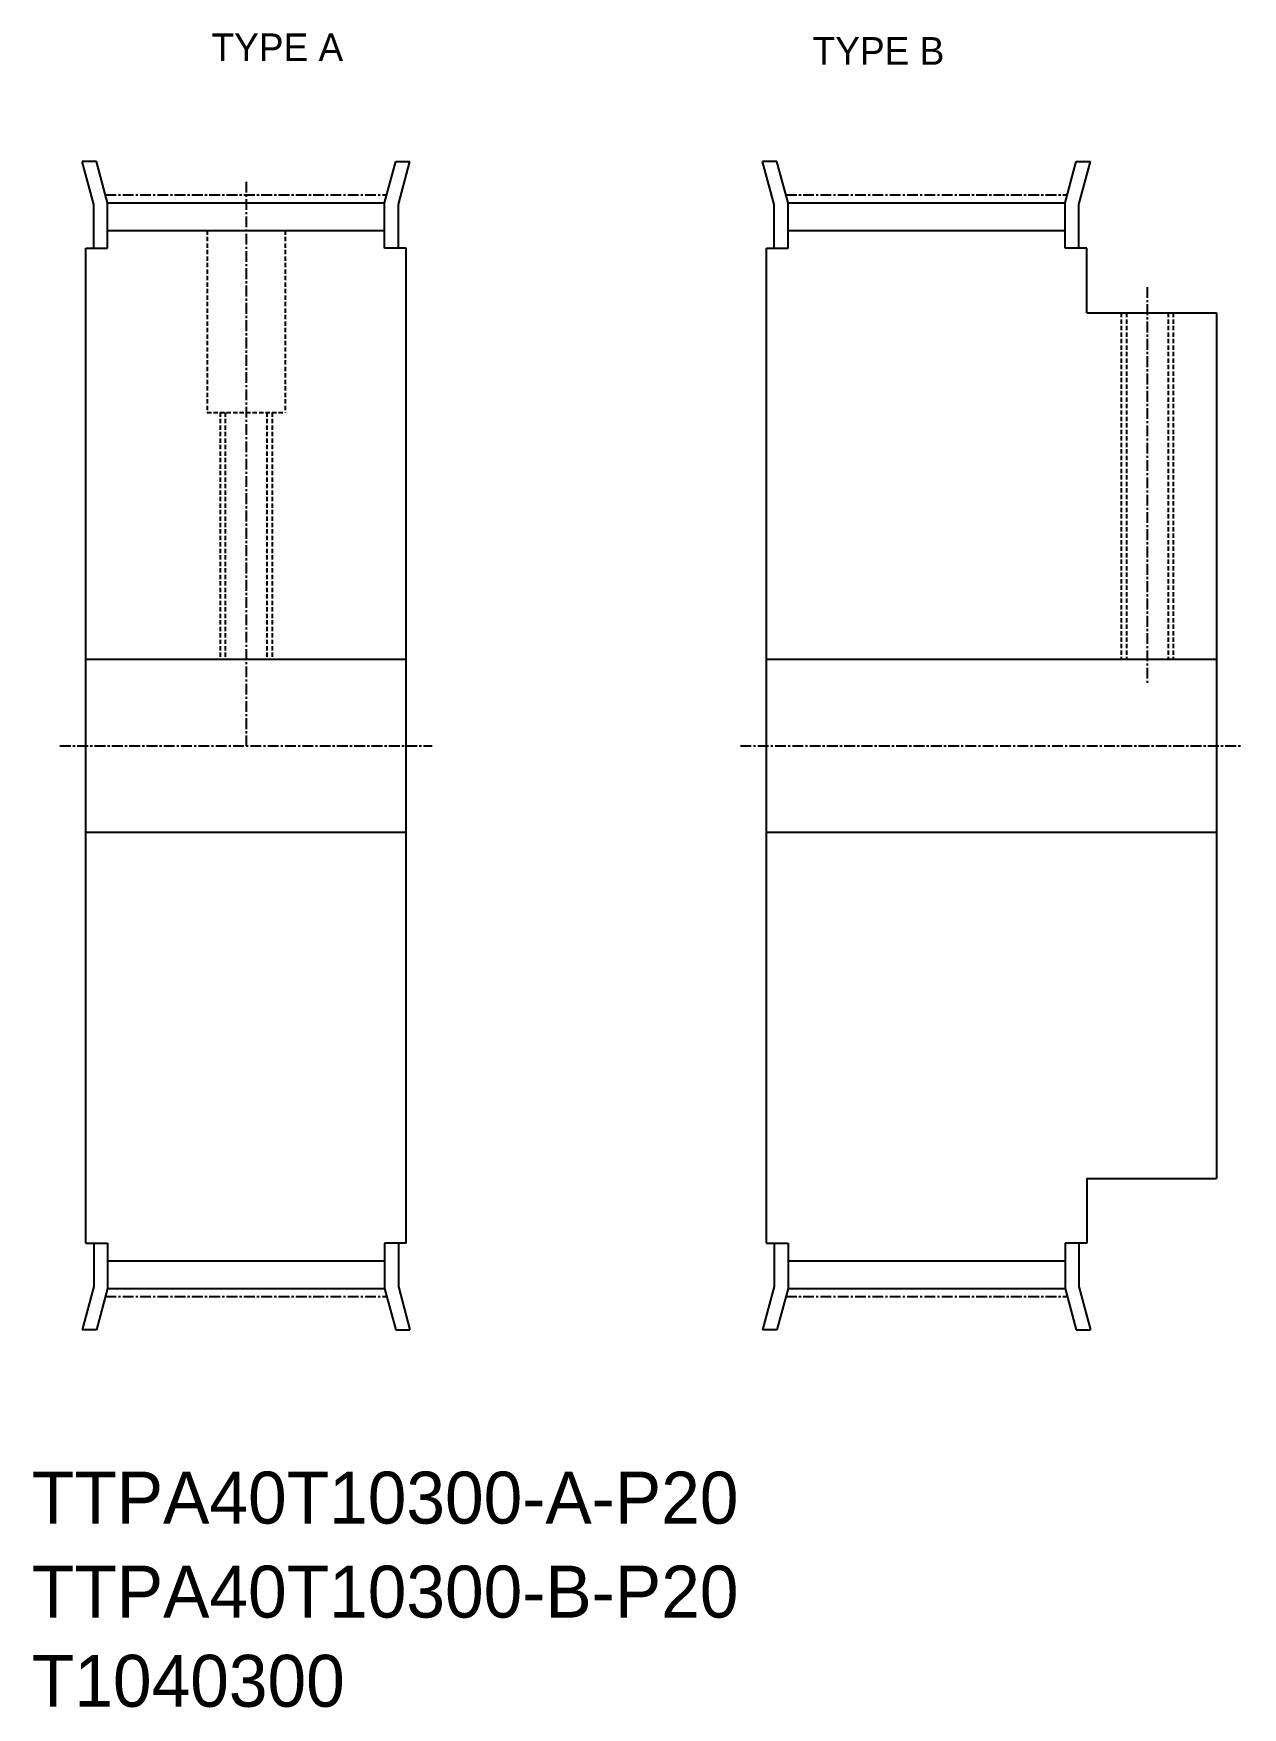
# Model space of a CAD drawing. Extents: x -286 to -146, y -61 to 133.
import ezdxf

# ---------------------------------------------------------------- set-up
doc = ezdxf.new("R2010")
doc.units = 0
doc.linetypes.add('CENTER', pattern=[2, 1.25, -0.25, 0.25, -0.25])
doc.linetypes.add('DASHED', pattern=[0.75, 0.5, -0.25])
doc.layers.get('0').update_dxf_attribs({"linetype": 'CONTINUOUS'})
doc.layers.add('CENTER', color=1, linetype='CENTER')

msp = doc.modelspace()

# ---------------------------------------------------------------- linework, layer by layer
at = {"color": 7, "linetype": 'CONTINUOUS'}
for p, q in [((-278.85, 112.77), (-280.19, 117.75)), ((-278.53, 117.75), (-280.19, 117.75)), ((-277.25, 112.98), (-278.53, 117.75)), ((-245.25, 112.98), (-243.97, 117.75)), ((-243.97, 117.75), (-242.32, 117.75)), ((-243.65, 112.77), (-242.32, 117.75)), ((-200.25, 112.77), (-201.59, 117.75)), ((-199.93, 117.75), (-201.59, 117.75)), ((-198.65, 112.98), (-199.93, 117.75)), ((-166.65, 112.98), (-165.37, 117.75)), ((-165.37, 117.75), (-163.72, 117.75)), ((-165.05, 112.77), (-163.72, 117.75)), ((-278.85, 107.75), (-278.85, 112.77)), ((-277.25, 112.98), (-245.25, 112.98)), ((-277.25, 107.75), (-277.25, 112.98)), ((-245.25, 107.75), (-245.25, 112.98)), ((-243.65, 107.75), (-243.65, 112.77)), ((-200.25, 107.75), (-200.25, 112.77)), ((-198.65, 112.98), (-166.65, 112.98)), ((-198.65, 107.75), (-198.65, 112.98)), ((-166.65, 107.75), (-166.65, 112.98)), ((-165.05, 107.75), (-165.05, 112.77)), ((-277.25, 109.78), (-245.25, 109.78)), ((-198.65, 109.78), (-166.65, 109.78)), ((-279.75, -7.25), (-279.75, 107.75)), ((-279.75, 107.75), (-277.25, 107.75)), ((-242.75, 107.75), (-245.25, 107.75)), ((-242.75, -7.25), (-242.75, 107.75)), ((-201.15, -7.25), (-201.15, 107.75)), ((-201.15, 107.75), (-198.65, 107.75)), ((-164.15, 107.75), (-166.65, 107.75)), ((-164.15, 100.25), (-164.15, 107.75)), ((-164.15, 100.25), (-149.15, 100.25)), ((-149.15, 100.25), (-149.15, 0.25)), ((-279.75, 60.25), (-242.75, 60.25)), ((-201.15, 60.25), (-149.15, 60.25)), ((-279.75, 40.25), (-242.75, 40.25)), ((-201.15, 40.25), (-149.15, 40.25)), ((-164.15, 0.25), (-149.15, 0.25)), ((-164.15, 0.25), (-164.15, -7.25)), ((-279.75, -7.25), (-277.25, -7.25)), ((-278.85, -7.25), (-278.85, -12.26)), ((-277.25, -7.25), (-277.25, -12.47)), ((-245.25, -7.25), (-245.25, -12.47)), ((-242.75, -7.25), (-245.25, -7.25)), ((-243.65, -7.25), (-243.65, -12.26)), ((-201.15, -7.25), (-198.65, -7.25)), ((-200.25, -7.25), (-200.25, -12.26)), ((-198.65, -7.25), (-198.65, -12.47)), ((-164.15, -7.25), (-166.65, -7.25)), ((-166.65, -7.25), (-166.65, -12.47)), ((-165.05, -7.25), (-165.05, -12.26)), ((-277.25, -9.27), (-245.25, -9.27)), ((-198.65, -9.27), (-166.65, -9.27)), ((-278.85, -12.26), (-280.19, -17.25)), ((-277.25, -12.47), (-278.53, -17.25)), ((-277.25, -12.47), (-245.25, -12.47)), ((-245.25, -12.47), (-243.97, -17.25)), ((-243.65, -12.26), (-242.32, -17.25)), ((-200.25, -12.26), (-201.59, -17.25)), ((-198.65, -12.47), (-199.93, -17.25)), ((-198.65, -12.47), (-166.65, -12.47)), ((-166.65, -12.47), (-165.37, -17.25)), ((-165.05, -12.26), (-163.72, -17.25)), ((-278.53, -17.25), (-280.19, -17.25)), ((-243.97, -17.25), (-242.32, -17.25)), ((-199.93, -17.25), (-201.59, -17.25)), ((-165.37, -17.25), (-163.72, -17.25))]:
    msp.add_line(p, q, dxfattribs=at)
at = {"color": 3, "linetype": 'DASHED'}
for p, q in [((-265.75, 109.78), (-265.75, 88.75)), ((-256.75, 109.78), (-256.75, 88.75)), ((-160.15, 100.25), (-160.15, 60.25)), ((-159.55, 100.25), (-159.55, 60.25)), ((-154.75, 100.25), (-154.75, 60.25)), ((-154.15, 100.25), (-154.15, 60.25)), ((-265.75, 88.75), (-256.75, 88.75)), ((-264.25, 88.75), (-264.25, 60.25)), ((-263.65, 88.75), (-263.65, 60.25)), ((-258.85, 88.75), (-258.85, 60.25)), ((-258.25, 88.75), (-258.25, 60.25))]:
    msp.add_line(p, q, dxfattribs=at)
at = {"layer": 'CENTER', "color": 1, "linetype": 'CENTER'}
for p, q in [((-261.25, 115.41), (-261.25, 50.25)), ((-277.5, 113.91), (-245, 113.91)), ((-198.9, 113.91), (-166.4, 113.91)), ((-157.15, 103.25), (-157.15, 57.25)), ((-282.75, 50.25), (-239.75, 50.25)), ((-204.15, 50.25), (-146.15, 50.25)), ((-277.5, -13.41), (-245, -13.41)), ((-198.9, -13.41), (-166.4, -13.41))]:
    msp.add_line(p, q, dxfattribs=at)

# ---------------------------------------------------------------- texts
at = {"color": 7, "linetype": 'CONTINUOUS'}
for s, height, p in [('TYPE A', 3.2, (-265.25, 129.35)), ('TYPE B', 3.2, (-195.81, 128.93)), ('TTPA40T10300-A-P20', 6, (-285.99, -39.64)), ('TTPA40T10300-B-P20', 6, (-285.99, -50.5)), ('T1040300', 6, (-285.99, -60.81))]:
    msp.add_text(s, height=height, dxfattribs=at).set_placement(p)

doc.saveas('drawing.dxf')
